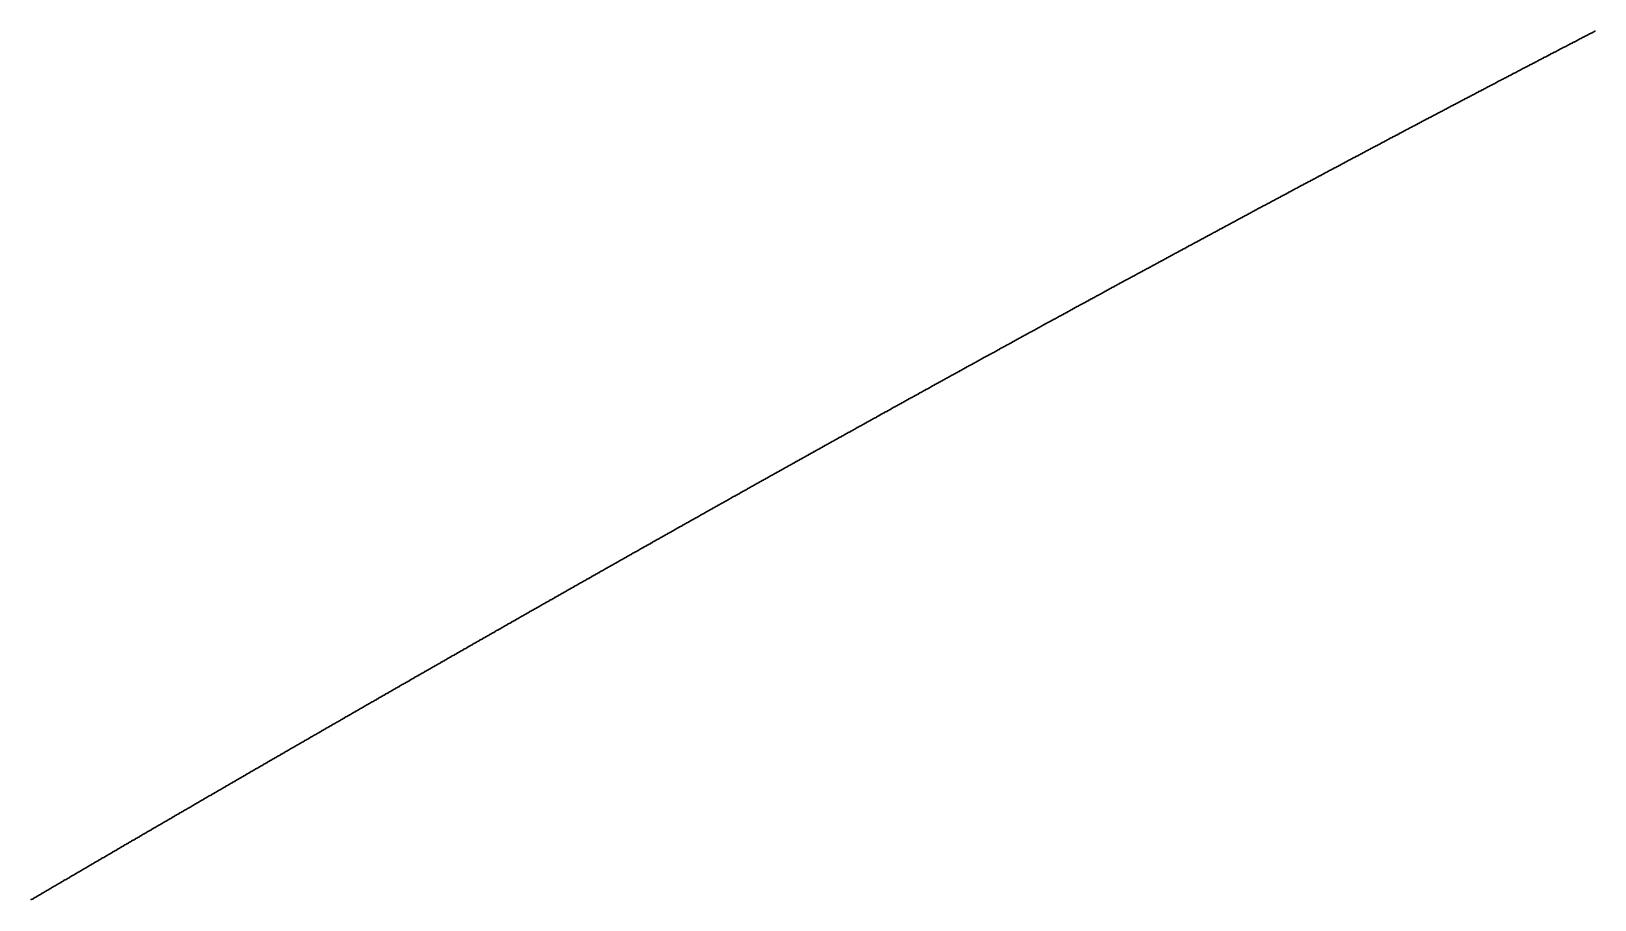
# Model space of a CAD drawing. Header units: metres. Extents: x 0 to 360, y 0 to 49.
# Drawn here: x 90 to 101.24, y 30.79 to 37.03 of the extents above; entities that cross this region are included whole.
import ezdxf

# ---------------------------------------------------------------- set-up
doc = ezdxf.new("R2010")
doc.units = ezdxf.units.M

msp = doc.modelspace()

# ---------------------------------------------------------------- linework, layer by layer
for p in [(101.153, 36.984), (101.159, 36.987), (101.166, 36.99), (101.172, 36.993), (101.178, 36.997), (101.185, 37), (101.191, 37.003), (101.197, 37.006), (101.203, 37.01), (101.21, 37.013), (101.216, 37.016), (101.222, 37.019), (101.229, 37.023), (101.235, 37.026), (101.241, 37.029), (100.939, 36.872), (100.945, 36.876), (100.952, 36.879), (100.958, 36.882), (100.964, 36.885), (100.971, 36.889), (100.977, 36.892), (100.983, 36.895), (100.989, 36.899), (100.996, 36.902), (101.002, 36.905), (101.008, 36.908), (101.015, 36.912), (101.021, 36.915), (101.027, 36.918), (101.033, 36.921), (101.04, 36.925), (101.046, 36.928), (101.052, 36.931), (101.059, 36.935), (101.065, 36.938), (101.071, 36.941), (101.078, 36.944), (101.084, 36.948), (101.09, 36.951), (101.096, 36.954), (101.103, 36.957), (101.109, 36.961), (101.115, 36.964), (101.122, 36.967), (101.128, 36.971), (101.134, 36.974), (101.141, 36.977), (101.147, 36.98), (100.718, 36.757), (100.725, 36.761), (100.731, 36.764), (100.737, 36.767), (100.744, 36.771), (100.75, 36.774), (100.756, 36.777), (100.763, 36.78), (100.769, 36.784), (100.775, 36.787), (100.782, 36.79), (100.788, 36.794), (100.794, 36.797), (100.8, 36.8), (100.807, 36.803), (100.813, 36.807), (100.819, 36.81), (100.826, 36.813), (100.832, 36.817), (100.838, 36.82), (100.845, 36.823), (100.851, 36.826), (100.857, 36.83), (100.863, 36.833), (100.87, 36.836), (100.876, 36.84), (100.882, 36.843), (100.889, 36.846), (100.895, 36.849), (100.901, 36.853), (100.908, 36.856), (100.914, 36.859), (100.92, 36.863), (100.926, 36.866), (100.933, 36.869), (100.504, 36.645), (100.51, 36.649), (100.517, 36.652), (100.523, 36.655), (100.529, 36.659), (100.536, 36.662), (100.542, 36.665), (100.548, 36.668), (100.555, 36.672), (100.561, 36.675), (100.567, 36.678), (100.573, 36.682), (100.58, 36.685), (100.586, 36.688), (100.592, 36.692), (100.599, 36.695), (100.605, 36.698), (100.611, 36.701), (100.618, 36.705), (100.624, 36.708), (100.63, 36.711), (100.637, 36.715), (100.643, 36.718), (100.649, 36.721), (100.655, 36.725), (100.662, 36.728), (100.668, 36.731), (100.674, 36.734), (100.681, 36.738), (100.687, 36.741), (100.693, 36.744), (100.7, 36.748), (100.706, 36.751), (100.712, 36.754), (100.289, 36.533), (100.296, 36.536), (100.302, 36.539), (100.308, 36.543), (100.315, 36.546), (100.321, 36.549), (100.327, 36.553), (100.334, 36.556), (100.34, 36.559), (100.346, 36.563), (100.353, 36.566), (100.359, 36.569), (100.365, 36.573), (100.372, 36.576), (100.378, 36.579), (100.384, 36.583), (100.39, 36.586), (100.397, 36.589), (100.403, 36.592), (100.409, 36.596), (100.416, 36.599), (100.422, 36.602), (100.428, 36.606), (100.435, 36.609), (100.441, 36.612), (100.447, 36.616), (100.454, 36.619), (100.46, 36.622), (100.466, 36.626), (100.473, 36.629), (100.479, 36.632), (100.485, 36.635), (100.491, 36.639), (100.498, 36.642), (100.075, 36.42), (100.081, 36.423), (100.087, 36.427), (100.094, 36.43), (100.1, 36.433), (100.106, 36.437), (100.113, 36.44), (100.119, 36.443), (100.125, 36.446), (100.132, 36.45), (100.138, 36.453), (100.144, 36.456), (100.151, 36.46), (100.157, 36.463), (100.163, 36.466), (100.17, 36.47), (100.176, 36.473), (100.182, 36.476), (100.188, 36.48), (100.195, 36.483), (100.201, 36.486), (100.207, 36.49), (100.214, 36.493), (100.22, 36.496), (100.226, 36.5), (100.233, 36.503), (100.239, 36.506), (100.245, 36.51), (100.252, 36.513), (100.258, 36.516), (100.264, 36.52), (100.271, 36.523), (100.277, 36.526), (100.283, 36.53), (99.866, 36.31), (99.872, 36.313), (99.879, 36.316), (99.885, 36.32), (99.891, 36.323), (99.898, 36.326), (99.904, 36.33), (99.91, 36.333), (99.917, 36.337), (99.923, 36.34), (99.929, 36.343), (99.936, 36.347), (99.942, 36.35), (99.948, 36.353), (99.955, 36.357), (99.961, 36.36), (99.967, 36.363), (99.974, 36.367), (99.98, 36.37), (99.986, 36.373), (99.993, 36.377), (99.999, 36.38), (100.005, 36.383), (100.012, 36.387), (100.018, 36.39), (100.024, 36.393), (100.03, 36.397), (100.037, 36.4), (100.043, 36.403), (100.049, 36.407), (100.056, 36.41), (100.062, 36.413), (100.068, 36.417), (99.651, 36.196), (99.657, 36.199), (99.664, 36.203), (99.67, 36.206), (99.676, 36.209), (99.683, 36.213), (99.689, 36.216), (99.695, 36.219), (99.702, 36.223), (99.708, 36.226), (99.714, 36.229), (99.721, 36.233), (99.727, 36.236), (99.733, 36.24), (99.74, 36.243), (99.746, 36.246), (99.752, 36.25), (99.759, 36.253), (99.765, 36.256), (99.771, 36.26), (99.778, 36.263), (99.784, 36.266), (99.79, 36.27), (99.797, 36.273), (99.803, 36.276), (99.809, 36.28), (99.815, 36.283), (99.822, 36.286), (99.828, 36.29), (99.834, 36.293), (99.841, 36.296), (99.847, 36.3), (99.853, 36.303), (99.86, 36.306), (99.442, 36.085), (99.448, 36.088), (99.455, 36.092), (99.461, 36.095), (99.467, 36.098), (99.474, 36.102), (99.48, 36.105), (99.486, 36.109), (99.493, 36.112), (99.499, 36.115), (99.505, 36.119), (99.512, 36.122), (99.518, 36.125), (99.524, 36.129), (99.531, 36.132), (99.537, 36.135), (99.543, 36.139), (99.55, 36.142), (99.556, 36.146), (99.562, 36.149), (99.569, 36.152), (99.575, 36.156), (99.581, 36.159), (99.588, 36.162), (99.594, 36.166), (99.6, 36.169), (99.607, 36.172), (99.613, 36.176), (99.619, 36.179), (99.626, 36.183), (99.632, 36.186), (99.638, 36.189), (99.645, 36.193), (99.226, 35.97), (99.233, 35.974), (99.239, 35.977), (99.246, 35.98), (99.252, 35.984), (99.258, 35.987), (99.265, 35.991), (99.271, 35.994), (99.277, 35.997), (99.284, 36.001), (99.29, 36.004), (99.296, 36.007), (99.303, 36.011), (99.309, 36.014), (99.315, 36.018), (99.322, 36.021), (99.328, 36.024), (99.334, 36.028), (99.341, 36.031), (99.347, 36.034), (99.353, 36.038), (99.36, 36.041), (99.366, 36.045), (99.372, 36.048), (99.379, 36.051), (99.385, 36.055), (99.391, 36.058), (99.398, 36.061), (99.404, 36.065), (99.41, 36.068), (99.417, 36.072), (99.423, 36.075), (99.429, 36.078), (99.436, 36.082), (99.017, 35.859), (99.024, 35.862), (99.03, 35.865), (99.036, 35.869), (99.043, 35.872), (99.049, 35.876), (99.055, 35.879), (99.062, 35.882), (99.068, 35.886), (99.074, 35.889), (99.081, 35.892), (99.087, 35.896), (99.093, 35.899), (99.1, 35.903), (99.106, 35.906), (99.112, 35.909), (99.119, 35.913), (99.125, 35.916), (99.131, 35.92), (99.138, 35.923), (99.144, 35.926), (99.15, 35.93), (99.157, 35.933), (99.163, 35.937), (99.169, 35.94), (99.176, 35.943), (99.182, 35.947), (99.188, 35.95), (99.195, 35.953), (99.201, 35.957), (99.207, 35.96), (99.214, 35.964), (99.22, 35.967), (98.808, 35.746), (98.814, 35.75), (98.82, 35.753), (98.827, 35.757), (98.833, 35.76), (98.839, 35.763), (98.846, 35.767), (98.852, 35.77), (98.858, 35.774), (98.865, 35.777), (98.871, 35.78), (98.878, 35.784), (98.884, 35.787), (98.89, 35.791), (98.897, 35.794), (98.903, 35.797), (98.909, 35.801), (98.916, 35.804), (98.922, 35.808), (98.928, 35.811), (98.935, 35.814), (98.941, 35.818), (98.947, 35.821), (98.954, 35.825), (98.96, 35.828), (98.966, 35.831), (98.973, 35.835), (98.979, 35.838), (98.985, 35.842), (98.992, 35.845), (98.998, 35.848), (99.004, 35.852), (99.011, 35.855), (98.598, 35.634), (98.604, 35.637), (98.611, 35.641), (98.617, 35.644), (98.623, 35.648), (98.63, 35.651), (98.636, 35.654), (98.642, 35.658), (98.649, 35.661), (98.655, 35.665), (98.662, 35.668), (98.668, 35.671), (98.674, 35.675), (98.681, 35.678), (98.687, 35.682), (98.693, 35.685), (98.7, 35.688), (98.706, 35.692), (98.712, 35.695), (98.719, 35.699), (98.725, 35.702), (98.731, 35.706), (98.738, 35.709), (98.744, 35.712), (98.75, 35.716), (98.757, 35.719), (98.763, 35.723), (98.77, 35.726), (98.776, 35.729), (98.782, 35.733), (98.789, 35.736), (98.795, 35.74), (98.801, 35.743), (98.388, 35.521), (98.394, 35.524), (98.401, 35.528), (98.407, 35.531), (98.414, 35.535), (98.42, 35.538), (98.426, 35.541), (98.433, 35.545), (98.439, 35.548), (98.445, 35.552), (98.452, 35.555), (98.458, 35.559), (98.464, 35.562), (98.471, 35.565), (98.477, 35.569), (98.484, 35.572), (98.49, 35.576), (98.496, 35.579), (98.503, 35.583), (98.509, 35.586), (98.515, 35.589), (98.522, 35.593), (98.528, 35.596), (98.534, 35.6), (98.541, 35.603), (98.547, 35.607), (98.553, 35.61), (98.56, 35.613), (98.566, 35.617), (98.573, 35.62), (98.579, 35.624), (98.585, 35.627), (98.592, 35.63), (98.184, 35.411), (98.191, 35.414), (98.197, 35.418), (98.204, 35.421), (98.21, 35.425), (98.216, 35.428), (98.223, 35.432), (98.229, 35.435), (98.235, 35.438), (98.242, 35.442), (98.248, 35.445), (98.254, 35.449), (98.261, 35.452), (98.267, 35.456), (98.274, 35.459), (98.28, 35.463), (98.286, 35.466), (98.293, 35.469), (98.299, 35.473), (98.305, 35.476), (98.312, 35.48), (98.318, 35.483), (98.324, 35.487), (98.331, 35.49), (98.337, 35.493), (98.344, 35.497), (98.35, 35.5), (98.356, 35.504), (98.363, 35.507), (98.369, 35.511), (98.375, 35.514), (98.382, 35.517), (97.974, 35.297), (97.981, 35.301), (97.987, 35.304), (97.993, 35.308), (98, 35.311), (98.006, 35.314), (98.012, 35.318), (98.019, 35.321), (98.025, 35.325), (98.032, 35.328), (98.038, 35.332), (98.044, 35.335), (98.051, 35.339), (98.057, 35.342), (98.063, 35.346), (98.07, 35.349), (98.076, 35.352), (98.083, 35.356), (98.089, 35.359), (98.095, 35.363), (98.102, 35.366), (98.108, 35.37), (98.114, 35.373), (98.121, 35.377), (98.127, 35.38), (98.133, 35.383), (98.14, 35.387), (98.146, 35.39), (98.153, 35.394), (98.159, 35.397), (98.165, 35.401), (98.172, 35.404), (98.178, 35.408), (97.77, 35.187), (97.777, 35.19), (97.783, 35.193), (97.789, 35.197), (97.796, 35.2), (97.802, 35.204), (97.808, 35.207), (97.815, 35.211), (97.821, 35.214), (97.828, 35.218), (97.834, 35.221), (97.84, 35.225), (97.847, 35.228), (97.853, 35.232), (97.859, 35.235), (97.866, 35.238), (97.872, 35.242), (97.879, 35.245), (97.885, 35.249), (97.891, 35.252), (97.898, 35.256), (97.904, 35.259), (97.91, 35.263), (97.917, 35.266), (97.923, 35.27), (97.93, 35.273), (97.936, 35.276), (97.942, 35.28), (97.949, 35.283), (97.955, 35.287), (97.961, 35.29), (97.968, 35.294), (97.56, 35.072), (97.566, 35.075), (97.572, 35.079), (97.579, 35.082), (97.585, 35.086), (97.592, 35.089), (97.598, 35.093), (97.604, 35.096), (97.611, 35.1), (97.617, 35.103), (97.623, 35.107), (97.63, 35.11), (97.636, 35.114), (97.643, 35.117), (97.649, 35.121), (97.655, 35.124), (97.662, 35.128), (97.668, 35.131), (97.674, 35.134), (97.681, 35.138), (97.687, 35.141), (97.694, 35.145), (97.7, 35.148), (97.706, 35.152), (97.713, 35.155), (97.719, 35.159), (97.726, 35.162), (97.732, 35.166), (97.738, 35.169), (97.745, 35.173), (97.751, 35.176), (97.757, 35.18), (97.764, 35.183), (97.355, 34.96), (97.362, 34.964), (97.368, 34.967), (97.374, 34.971), (97.381, 34.974), (97.387, 34.978), (97.394, 34.981), (97.4, 34.985), (97.406, 34.988), (97.413, 34.992), (97.419, 34.995), (97.425, 34.999), (97.432, 35.002), (97.438, 35.006), (97.445, 35.009), (97.451, 35.013), (97.457, 35.016), (97.464, 35.02), (97.47, 35.023), (97.477, 35.027), (97.483, 35.03), (97.489, 35.034), (97.496, 35.037), (97.502, 35.041), (97.509, 35.044), (97.515, 35.048), (97.521, 35.051), (97.528, 35.055), (97.534, 35.058), (97.54, 35.062), (97.547, 35.065), (97.553, 35.068), (97.151, 34.849), (97.157, 34.852), (97.163, 34.856), (97.17, 34.859), (97.176, 34.863), (97.183, 34.866), (97.189, 34.87), (97.195, 34.873), (97.202, 34.877), (97.208, 34.88), (97.215, 34.884), (97.221, 34.887), (97.227, 34.891), (97.234, 34.894), (97.24, 34.898), (97.247, 34.901), (97.253, 34.905), (97.259, 34.908), (97.266, 34.912), (97.272, 34.915), (97.279, 34.919), (97.285, 34.922), (97.291, 34.926), (97.298, 34.929), (97.304, 34.933), (97.31, 34.936), (97.317, 34.94), (97.323, 34.943), (97.33, 34.947), (97.336, 34.95), (97.342, 34.954), (97.349, 34.957), (96.946, 34.736), (96.952, 34.74), (96.959, 34.743), (96.965, 34.747), (96.972, 34.751), (96.978, 34.754), (96.984, 34.758), (96.991, 34.761), (96.997, 34.765), (97.004, 34.768), (97.01, 34.772), (97.016, 34.775), (97.023, 34.779), (97.029, 34.782), (97.036, 34.786), (97.042, 34.789), (97.048, 34.793), (97.055, 34.796), (97.061, 34.8), (97.068, 34.803), (97.074, 34.807), (97.08, 34.81), (97.087, 34.814), (97.093, 34.817), (97.099, 34.821), (97.106, 34.824), (97.112, 34.828), (97.119, 34.831), (97.125, 34.835), (97.131, 34.838), (97.138, 34.842), (97.144, 34.845), (96.741, 34.624), (96.747, 34.627), (96.754, 34.631), (96.76, 34.634), (96.767, 34.638), (96.773, 34.642), (96.779, 34.645), (96.786, 34.649), (96.792, 34.652), (96.799, 34.656), (96.805, 34.659), (96.811, 34.663), (96.818, 34.666), (96.824, 34.67), (96.831, 34.673), (96.837, 34.677), (96.843, 34.68), (96.85, 34.684), (96.856, 34.687), (96.863, 34.691), (96.869, 34.694), (96.876, 34.698), (96.882, 34.701), (96.888, 34.705), (96.895, 34.708), (96.901, 34.712), (96.908, 34.715), (96.914, 34.719), (96.92, 34.722), (96.927, 34.726), (96.933, 34.729), (96.94, 34.733), (96.536, 34.511), (96.542, 34.514), (96.549, 34.518), (96.555, 34.522), (96.562, 34.525), (96.568, 34.529), (96.574, 34.532), (96.581, 34.536), (96.587, 34.539), (96.594, 34.543), (96.6, 34.546), (96.606, 34.55), (96.613, 34.553), (96.619, 34.557), (96.626, 34.56), (96.632, 34.564), (96.638, 34.567), (96.645, 34.571), (96.651, 34.575), (96.658, 34.578), (96.664, 34.582), (96.671, 34.585), (96.677, 34.589), (96.683, 34.592), (96.69, 34.596), (96.696, 34.599), (96.703, 34.603), (96.709, 34.606), (96.715, 34.61), (96.722, 34.613), (96.728, 34.617), (96.735, 34.62), (96.331, 34.398), (96.337, 34.401), (96.343, 34.405), (96.35, 34.408), (96.356, 34.412), (96.363, 34.415), (96.369, 34.419), (96.376, 34.422), (96.382, 34.426), (96.388, 34.43), (96.395, 34.433), (96.401, 34.437), (96.408, 34.44), (96.414, 34.444), (96.42, 34.447), (96.427, 34.451), (96.433, 34.454), (96.44, 34.458), (96.446, 34.461), (96.453, 34.465), (96.459, 34.468), (96.465, 34.472), (96.472, 34.476), (96.478, 34.479), (96.485, 34.483), (96.491, 34.486), (96.497, 34.49), (96.504, 34.493), (96.51, 34.497), (96.517, 34.5), (96.523, 34.504), (96.529, 34.507), (96.132, 34.288), (96.138, 34.291), (96.144, 34.295), (96.151, 34.298), (96.157, 34.302), (96.164, 34.305), (96.17, 34.309), (96.177, 34.312), (96.183, 34.316), (96.189, 34.32), (96.196, 34.323), (96.202, 34.327), (96.209, 34.33), (96.215, 34.334), (96.221, 34.337), (96.228, 34.341), (96.234, 34.344), (96.241, 34.348), (96.247, 34.351), (96.254, 34.355), (96.26, 34.359), (96.266, 34.362), (96.273, 34.366), (96.279, 34.369), (96.286, 34.373), (96.292, 34.376), (96.299, 34.38), (96.305, 34.383), (96.311, 34.387), (96.318, 34.391), (96.324, 34.394), (95.926, 34.173), (95.932, 34.177), (95.939, 34.181), (95.945, 34.184), (95.952, 34.188), (95.958, 34.191), (95.965, 34.195), (95.971, 34.198), (95.977, 34.202), (95.984, 34.206), (95.99, 34.209), (95.997, 34.213), (96.003, 34.216), (96.009, 34.22), (96.016, 34.223), (96.022, 34.227), (96.029, 34.231), (96.035, 34.234), (96.042, 34.238), (96.048, 34.241), (96.054, 34.245), (96.061, 34.248), (96.067, 34.252), (96.074, 34.255), (96.08, 34.259), (96.087, 34.263), (96.093, 34.266), (96.099, 34.27), (96.106, 34.273), (96.112, 34.277), (96.119, 34.28), (96.125, 34.284), (95.727, 34.063), (95.733, 34.066), (95.739, 34.07), (95.746, 34.073), (95.752, 34.077), (95.759, 34.081), (95.765, 34.084), (95.772, 34.088), (95.778, 34.091), (95.784, 34.095), (95.791, 34.098), (95.797, 34.102), (95.804, 34.106), (95.81, 34.109), (95.817, 34.113), (95.823, 34.116), (95.829, 34.12), (95.836, 34.123), (95.842, 34.127), (95.849, 34.131), (95.855, 34.134), (95.862, 34.138), (95.868, 34.141), (95.874, 34.145), (95.881, 34.148), (95.887, 34.152), (95.894, 34.156), (95.9, 34.159), (95.907, 34.163), (95.913, 34.166), (95.92, 34.17), (95.521, 33.948), (95.527, 33.952), (95.533, 33.955), (95.54, 33.959), (95.546, 33.962), (95.553, 33.966), (95.559, 33.969), (95.566, 33.973), (95.572, 33.977), (95.578, 33.98), (95.585, 33.984), (95.591, 33.987), (95.598, 33.991), (95.604, 33.995), (95.611, 33.998), (95.617, 34.002), (95.624, 34.005), (95.63, 34.009), (95.636, 34.013), (95.643, 34.016), (95.649, 34.02), (95.656, 34.023), (95.662, 34.027), (95.669, 34.03), (95.675, 34.034), (95.681, 34.038), (95.688, 34.041), (95.694, 34.045), (95.701, 34.048), (95.707, 34.052), (95.714, 34.055), (95.72, 34.059), (95.321, 33.836), (95.327, 33.84), (95.334, 33.844), (95.34, 33.847), (95.347, 33.851), (95.353, 33.854), (95.359, 33.858), (95.366, 33.862), (95.372, 33.865), (95.379, 33.869), (95.385, 33.872), (95.392, 33.876), (95.398, 33.88), (95.405, 33.883), (95.411, 33.887), (95.417, 33.89), (95.424, 33.894), (95.43, 33.898), (95.437, 33.901), (95.443, 33.905), (95.45, 33.908), (95.456, 33.912), (95.463, 33.916), (95.469, 33.919), (95.475, 33.923), (95.482, 33.926), (95.488, 33.93), (95.495, 33.934), (95.501, 33.937), (95.508, 33.941), (95.514, 33.944), (95.121, 33.725), (95.127, 33.728), (95.134, 33.732), (95.14, 33.735), (95.147, 33.739), (95.153, 33.743), (95.16, 33.746), (95.166, 33.75), (95.172, 33.753), (95.179, 33.757), (95.185, 33.761), (95.192, 33.764), (95.198, 33.768), (95.205, 33.772), (95.211, 33.775), (95.218, 33.779), (95.224, 33.782), (95.231, 33.786), (95.237, 33.79), (95.243, 33.793), (95.25, 33.797), (95.256, 33.8), (95.263, 33.804), (95.269, 33.808), (95.276, 33.811), (95.282, 33.815), (95.289, 33.818), (95.295, 33.822), (95.301, 33.826), (95.308, 33.829), (95.314, 33.833), (94.921, 33.612), (94.927, 33.616), (94.934, 33.62), (94.94, 33.623), (94.947, 33.627), (94.953, 33.631), (94.959, 33.634), (94.966, 33.638), (94.972, 33.641), (94.979, 33.645), (94.985, 33.649), (94.992, 33.652), (94.998, 33.656), (95.005, 33.659), (95.011, 33.663), (95.018, 33.667), (95.024, 33.67), (95.03, 33.674), (95.037, 33.678), (95.043, 33.681), (95.05, 33.685), (95.056, 33.688), (95.063, 33.692), (95.069, 33.696), (95.076, 33.699), (95.082, 33.703), (95.089, 33.706), (95.095, 33.71), (95.101, 33.714), (95.108, 33.717), (95.114, 33.721), (94.72, 33.5), (94.727, 33.504), (94.733, 33.507), (94.74, 33.511), (94.746, 33.514), (94.753, 33.518), (94.759, 33.522), (94.766, 33.525), (94.772, 33.529), (94.779, 33.533), (94.785, 33.536), (94.792, 33.54), (94.798, 33.543), (94.804, 33.547), (94.811, 33.551), (94.817, 33.554), (94.824, 33.558), (94.83, 33.562), (94.837, 33.565), (94.843, 33.569), (94.85, 33.573), (94.856, 33.576), (94.863, 33.58), (94.869, 33.583), (94.876, 33.587), (94.882, 33.591), (94.888, 33.594), (94.895, 33.598), (94.901, 33.602), (94.908, 33.605), (94.914, 33.609), (94.52, 33.387), (94.526, 33.391), (94.533, 33.394), (94.539, 33.398), (94.546, 33.402), (94.552, 33.405), (94.559, 33.409), (94.565, 33.413), (94.572, 33.416), (94.578, 33.42), (94.585, 33.423), (94.591, 33.427), (94.598, 33.431), (94.604, 33.434), (94.611, 33.438), (94.617, 33.442), (94.623, 33.445), (94.63, 33.449), (94.636, 33.453), (94.643, 33.456), (94.649, 33.46), (94.656, 33.464), (94.662, 33.467), (94.669, 33.471), (94.675, 33.474), (94.682, 33.478), (94.688, 33.482), (94.695, 33.485), (94.701, 33.489), (94.707, 33.493), (94.714, 33.496), (94.319, 33.274), (94.326, 33.278), (94.332, 33.281), (94.339, 33.285), (94.345, 33.288), (94.352, 33.292), (94.358, 33.296), (94.365, 33.299), (94.371, 33.303), (94.378, 33.307), (94.384, 33.31), (94.391, 33.314), (94.397, 33.318), (94.403, 33.321), (94.41, 33.325), (94.416, 33.329), (94.423, 33.332), (94.429, 33.336), (94.436, 33.34), (94.442, 33.343), (94.449, 33.347), (94.455, 33.351), (94.462, 33.354), (94.468, 33.358), (94.475, 33.362), (94.481, 33.365), (94.488, 33.369), (94.494, 33.372), (94.501, 33.376), (94.507, 33.38), (94.513, 33.383), (94.118, 33.16), (94.125, 33.164), (94.131, 33.168), (94.138, 33.171), (94.144, 33.175), (94.151, 33.179), (94.157, 33.182), (94.164, 33.186), (94.17, 33.19), (94.177, 33.193), (94.183, 33.197), (94.19, 33.201), (94.196, 33.204), (94.203, 33.208), (94.209, 33.212), (94.216, 33.215), (94.222, 33.219), (94.229, 33.223), (94.235, 33.226), (94.242, 33.23), (94.248, 33.234), (94.255, 33.237), (94.261, 33.241), (94.267, 33.245), (94.274, 33.248), (94.28, 33.252), (94.287, 33.256), (94.293, 33.259), (94.3, 33.263), (94.306, 33.267), (94.313, 33.27), (93.924, 33.05), (93.93, 33.054), (93.937, 33.058), (93.943, 33.061), (93.95, 33.065), (93.956, 33.069), (93.963, 33.072), (93.969, 33.076), (93.976, 33.08), (93.982, 33.083), (93.989, 33.087), (93.995, 33.091), (94.002, 33.094), (94.008, 33.098), (94.015, 33.102), (94.021, 33.105), (94.028, 33.109), (94.034, 33.113), (94.041, 33.116), (94.047, 33.12), (94.054, 33.124), (94.06, 33.127), (94.067, 33.131), (94.073, 33.135), (94.08, 33.138), (94.086, 33.142), (94.093, 33.146), (94.099, 33.149), (94.105, 33.153), (94.112, 33.157), (93.723, 32.936), (93.729, 32.94), (93.736, 32.943), (93.742, 32.947), (93.749, 32.951), (93.755, 32.954), (93.762, 32.958), (93.768, 32.962), (93.775, 32.966), (93.781, 32.969), (93.788, 32.973), (93.794, 32.977), (93.801, 32.98), (93.807, 32.984), (93.814, 32.988), (93.82, 32.991), (93.827, 32.995), (93.833, 32.999), (93.84, 33.002), (93.846, 33.006), (93.853, 33.01), (93.859, 33.013), (93.865, 33.017), (93.872, 33.021), (93.878, 33.024), (93.885, 33.028), (93.891, 33.032), (93.898, 33.035), (93.904, 33.039), (93.911, 33.043), (93.917, 33.047), (93.528, 32.825), (93.534, 32.829), (93.541, 32.833), (93.547, 32.836), (93.554, 32.84), (93.56, 32.844), (93.567, 32.847), (93.573, 32.851), (93.58, 32.855), (93.586, 32.859), (93.593, 32.862), (93.599, 32.866), (93.606, 32.87), (93.612, 32.873), (93.619, 32.877), (93.625, 32.881), (93.632, 32.884), (93.638, 32.888), (93.645, 32.892), (93.651, 32.895), (93.658, 32.899), (93.664, 32.903), (93.671, 32.907), (93.677, 32.91), (93.684, 32.914), (93.69, 32.918), (93.697, 32.921), (93.703, 32.925), (93.71, 32.929), (93.716, 32.932), (93.326, 32.71), (93.333, 32.714), (93.339, 32.718), (93.346, 32.722), (93.352, 32.725), (93.359, 32.729), (93.365, 32.733), (93.372, 32.736), (93.378, 32.74), (93.385, 32.744), (93.391, 32.748), (93.398, 32.751), (93.404, 32.755), (93.411, 32.759), (93.417, 32.762), (93.424, 32.766), (93.43, 32.77), (93.437, 32.773), (93.443, 32.777), (93.45, 32.781), (93.456, 32.785), (93.463, 32.788), (93.469, 32.792), (93.476, 32.796), (93.482, 32.799), (93.489, 32.803), (93.495, 32.807), (93.502, 32.81), (93.508, 32.814), (93.515, 32.818), (93.521, 32.822), (93.131, 32.599), (93.137, 32.603), (93.144, 32.607), (93.15, 32.61), (93.157, 32.614), (93.163, 32.618), (93.17, 32.621), (93.176, 32.625), (93.183, 32.629), (93.189, 32.633), (93.196, 32.636), (93.202, 32.64), (93.209, 32.644), (93.216, 32.647), (93.222, 32.651), (93.229, 32.655), (93.235, 32.659), (93.242, 32.662), (93.248, 32.666), (93.255, 32.67), (93.261, 32.673), (93.268, 32.677), (93.274, 32.681), (93.281, 32.685), (93.287, 32.688), (93.294, 32.692), (93.3, 32.696), (93.307, 32.699), (93.313, 32.703), (93.32, 32.707), (92.935, 32.487), (92.942, 32.491), (92.948, 32.495), (92.955, 32.499), (92.961, 32.502), (92.968, 32.506), (92.975, 32.51), (92.981, 32.513), (92.988, 32.517), (92.994, 32.521), (93.001, 32.525), (93.007, 32.528), (93.014, 32.532), (93.02, 32.536), (93.027, 32.54), (93.033, 32.543), (93.04, 32.547), (93.046, 32.551), (93.053, 32.554), (93.059, 32.558), (93.066, 32.562), (93.072, 32.566), (93.079, 32.569), (93.085, 32.573), (93.092, 32.577), (93.098, 32.58), (93.105, 32.584), (93.111, 32.588), (93.118, 32.592), (93.124, 32.595), (92.74, 32.375), (92.746, 32.379), (92.753, 32.383), (92.759, 32.387), (92.766, 32.39), (92.772, 32.394), (92.779, 32.398), (92.785, 32.402), (92.792, 32.405), (92.798, 32.409), (92.805, 32.413), (92.812, 32.417), (92.818, 32.42), (92.825, 32.424), (92.831, 32.428), (92.838, 32.431), (92.844, 32.435), (92.851, 32.439), (92.857, 32.443), (92.864, 32.446), (92.87, 32.45), (92.877, 32.454), (92.883, 32.458), (92.89, 32.461), (92.896, 32.465), (92.903, 32.469), (92.909, 32.472), (92.916, 32.476), (92.922, 32.48), (92.929, 32.484), (92.544, 32.263), (92.55, 32.267), (92.557, 32.271), (92.564, 32.274), (92.57, 32.278), (92.577, 32.282), (92.583, 32.286), (92.59, 32.289), (92.596, 32.293), (92.603, 32.297), (92.609, 32.301), (92.616, 32.304), (92.622, 32.308), (92.629, 32.312), (92.635, 32.316), (92.642, 32.319), (92.648, 32.323), (92.655, 32.327), (92.661, 32.331), (92.668, 32.334), (92.675, 32.338), (92.681, 32.342), (92.688, 32.345), (92.694, 32.349), (92.701, 32.353), (92.707, 32.357), (92.714, 32.36), (92.72, 32.364), (92.727, 32.368), (92.733, 32.372), (92.348, 32.151), (92.354, 32.154), (92.361, 32.158), (92.368, 32.162), (92.374, 32.166), (92.381, 32.169), (92.387, 32.173), (92.394, 32.177), (92.4, 32.181), (92.407, 32.184), (92.413, 32.188), (92.42, 32.192), (92.426, 32.196), (92.433, 32.199), (92.439, 32.203), (92.446, 32.207), (92.452, 32.211), (92.459, 32.214), (92.466, 32.218), (92.472, 32.222), (92.479, 32.226), (92.485, 32.229), (92.492, 32.233), (92.498, 32.237), (92.505, 32.241), (92.511, 32.244), (92.518, 32.248), (92.524, 32.252), (92.531, 32.256), (92.537, 32.259), (92.152, 32.038), (92.158, 32.041), (92.165, 32.045), (92.171, 32.049), (92.178, 32.053), (92.184, 32.056), (92.191, 32.06), (92.198, 32.064), (92.204, 32.068), (92.211, 32.072), (92.217, 32.075), (92.224, 32.079), (92.23, 32.083), (92.237, 32.087), (92.243, 32.09), (92.25, 32.094), (92.256, 32.098), (92.263, 32.102), (92.269, 32.105), (92.276, 32.109), (92.283, 32.113), (92.289, 32.117), (92.296, 32.12), (92.302, 32.124), (92.309, 32.128), (92.315, 32.132), (92.322, 32.136), (92.328, 32.139), (92.335, 32.143), (92.341, 32.147), (91.955, 31.924), (91.962, 31.928), (91.968, 31.932), (91.975, 31.936), (91.982, 31.94), (91.988, 31.943), (91.995, 31.947), (92.001, 31.951), (92.008, 31.955), (92.014, 31.958), (92.021, 31.962), (92.027, 31.966), (92.034, 31.97), (92.04, 31.974), (92.047, 31.977), (92.054, 31.981), (92.06, 31.985), (92.067, 31.989), (92.073, 31.992), (92.08, 31.996), (92.086, 32), (92.093, 32.004), (92.099, 32.008), (92.106, 32.011), (92.112, 32.015), (92.119, 32.019), (92.126, 32.023), (92.132, 32.026), (92.139, 32.03), (92.145, 32.034), (91.765, 31.815), (91.772, 31.819), (91.778, 31.822), (91.785, 31.826), (91.792, 31.83), (91.798, 31.834), (91.805, 31.838), (91.811, 31.841), (91.818, 31.845), (91.824, 31.849), (91.831, 31.853), (91.837, 31.856), (91.844, 31.86), (91.851, 31.864), (91.857, 31.868), (91.864, 31.872), (91.87, 31.875), (91.877, 31.879), (91.883, 31.883), (91.89, 31.887), (91.896, 31.89), (91.903, 31.894), (91.909, 31.898), (91.916, 31.902), (91.923, 31.906), (91.929, 31.909), (91.936, 31.913), (91.942, 31.917), (91.949, 31.921), (91.569, 31.701), (91.575, 31.705), (91.582, 31.709), (91.588, 31.712), (91.595, 31.716), (91.601, 31.72), (91.608, 31.724), (91.614, 31.728), (91.621, 31.731), (91.628, 31.735), (91.634, 31.739), (91.641, 31.743), (91.647, 31.747), (91.654, 31.75), (91.66, 31.754), (91.667, 31.758), (91.673, 31.762), (91.68, 31.766), (91.687, 31.769), (91.693, 31.773), (91.7, 31.777), (91.706, 31.781), (91.713, 31.784), (91.719, 31.788), (91.726, 31.792), (91.733, 31.796), (91.739, 31.8), (91.746, 31.803), (91.752, 31.807), (91.759, 31.811), (91.372, 31.587), (91.378, 31.591), (91.385, 31.595), (91.391, 31.598), (91.398, 31.602), (91.404, 31.606), (91.411, 31.61), (91.418, 31.614), (91.424, 31.617), (91.431, 31.621), (91.437, 31.625), (91.444, 31.629), (91.45, 31.633), (91.457, 31.636), (91.463, 31.64), (91.47, 31.644), (91.477, 31.648), (91.483, 31.652), (91.49, 31.655), (91.496, 31.659), (91.503, 31.663), (91.509, 31.667), (91.516, 31.671), (91.523, 31.674), (91.529, 31.678), (91.536, 31.682), (91.542, 31.686), (91.549, 31.69), (91.555, 31.693), (91.562, 31.697), (91.181, 31.477), (91.188, 31.48), (91.194, 31.484), (91.201, 31.488), (91.207, 31.492), (91.214, 31.496), (91.22, 31.499), (91.227, 31.503), (91.234, 31.507), (91.24, 31.511), (91.247, 31.515), (91.253, 31.518), (91.26, 31.522), (91.266, 31.526), (91.273, 31.53), (91.28, 31.534), (91.286, 31.538), (91.293, 31.541), (91.299, 31.545), (91.306, 31.549), (91.312, 31.553), (91.319, 31.557), (91.326, 31.56), (91.332, 31.564), (91.339, 31.568), (91.345, 31.572), (91.352, 31.576), (91.358, 31.579), (91.365, 31.583), (90.984, 31.362), (90.99, 31.366), (90.997, 31.37), (91.003, 31.373), (91.01, 31.377), (91.017, 31.381), (91.023, 31.385), (91.03, 31.389), (91.036, 31.393), (91.043, 31.396), (91.049, 31.4), (91.056, 31.404), (91.063, 31.408), (91.069, 31.412), (91.076, 31.415), (91.082, 31.419), (91.089, 31.423), (91.095, 31.427), (91.102, 31.431), (91.109, 31.435), (91.115, 31.438), (91.122, 31.442), (91.128, 31.446), (91.135, 31.45), (91.142, 31.454), (91.148, 31.457), (91.155, 31.461), (91.161, 31.465), (91.168, 31.469), (91.174, 31.473), (90.793, 31.251), (90.799, 31.255), (90.806, 31.259), (90.812, 31.262), (90.819, 31.266), (90.826, 31.27), (90.832, 31.274), (90.839, 31.278), (90.845, 31.282), (90.852, 31.285), (90.859, 31.289), (90.865, 31.293), (90.872, 31.297), (90.878, 31.301), (90.885, 31.305), (90.891, 31.308), (90.898, 31.312), (90.905, 31.316), (90.911, 31.32), (90.918, 31.324), (90.924, 31.327), (90.931, 31.331), (90.938, 31.335), (90.944, 31.339), (90.951, 31.343), (90.957, 31.347), (90.964, 31.35), (90.97, 31.354), (90.977, 31.358), (90.602, 31.14), (90.608, 31.143), (90.615, 31.147), (90.621, 31.151), (90.628, 31.155), (90.634, 31.159), (90.641, 31.163), (90.648, 31.166), (90.654, 31.17), (90.661, 31.174), (90.667, 31.178), (90.674, 31.182), (90.681, 31.186), (90.687, 31.189), (90.694, 31.193), (90.7, 31.197), (90.707, 31.201), (90.714, 31.205), (90.72, 31.209), (90.727, 31.213), (90.733, 31.216), (90.74, 31.22), (90.747, 31.224), (90.753, 31.228), (90.76, 31.232), (90.766, 31.236), (90.773, 31.239), (90.779, 31.243), (90.786, 31.247), (90.41, 31.028), (90.417, 31.032), (90.423, 31.036), (90.43, 31.04), (90.437, 31.043), (90.443, 31.047), (90.45, 31.051), (90.456, 31.055), (90.463, 31.059), (90.47, 31.063), (90.476, 31.066), (90.483, 31.07), (90.489, 31.074), (90.496, 31.078), (90.503, 31.082), (90.509, 31.086), (90.516, 31.09), (90.522, 31.093), (90.529, 31.097), (90.536, 31.101), (90.542, 31.105), (90.549, 31.109), (90.555, 31.113), (90.562, 31.116), (90.569, 31.12), (90.575, 31.124), (90.582, 31.128), (90.588, 31.132), (90.595, 31.136), (90.212, 30.912), (90.219, 30.916), (90.225, 30.92), (90.232, 30.924), (90.238, 30.928), (90.245, 30.932), (90.252, 30.935), (90.258, 30.939), (90.265, 30.943), (90.272, 30.947), (90.278, 30.951), (90.285, 30.955), (90.291, 30.959), (90.298, 30.962), (90.305, 30.966), (90.311, 30.97), (90.318, 30.974), (90.324, 30.978), (90.331, 30.982), (90.338, 30.986), (90.344, 30.989), (90.351, 30.993), (90.357, 30.997), (90.364, 31.001), (90.371, 31.005), (90.377, 31.009), (90.384, 31.013), (90.39, 31.016), (90.397, 31.02), (90.404, 31.024), (90.02, 30.8), (90.027, 30.804), (90.034, 30.808), (90.04, 30.812), (90.047, 30.816), (90.053, 30.82), (90.06, 30.823), (90.067, 30.827), (90.073, 30.831), (90.08, 30.835), (90.086, 30.839), (90.093, 30.843), (90.1, 30.847), (90.106, 30.85), (90.113, 30.854), (90.12, 30.858), (90.126, 30.862), (90.133, 30.866), (90.139, 30.87), (90.146, 30.874), (90.153, 30.878), (90.159, 30.881), (90.166, 30.885), (90.172, 30.889), (90.179, 30.893), (90.186, 30.897), (90.192, 30.901), (90.199, 30.905), (90.205, 30.908), (90, 30.789), (90.007, 30.792), (90.014, 30.796)]:
    msp.add_point(p)

doc.saveas('drawing.dxf')
